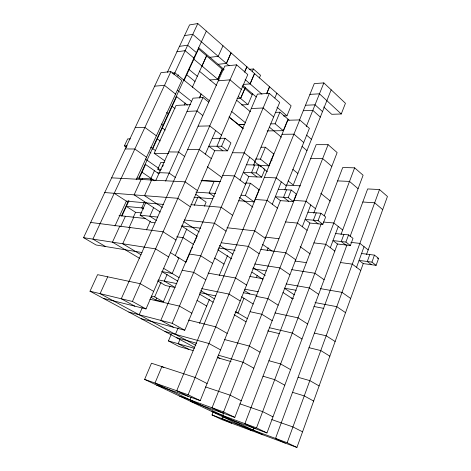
<?xml version="1.0" encoding="UTF-8"?>
<svg xmlns="http://www.w3.org/2000/svg" width="471" height="471" viewBox="0 0 471 471"><rect width="100%" height="100%" fill="white"/><g stroke="black" fill="none" stroke-linecap="round" stroke-linejoin="round"><path stroke-width="0.71" d="M376.117 265.338L371.943 262.123L359.055 260.41L363.241 263.589L376.117 265.338L378.596 258.373L374.445 255.123L361.557 253.516M371.943 262.123L374.445 255.123M213.369 411.566L212.032 414.945L221.67 419.52L296.924 447.45L363.241 263.589M366.456 254.676L387.445 196.478L379.502 189.542L367.645 188.936L350.071 236.524M369.782 254.546L367.28 261.505L371.46 264.708M356.541 267.34L364.048 246.657M296.924 447.45L287.169 442.728L379.502 189.542M350.377 245.503L345.914 242.07L332.991 240.599L337.454 243.99L350.377 245.503L353.003 238.355L348.575 234.888L335.64 233.528M345.914 242.07L348.575 234.888M347.021 244.773L275.511 438.419L285.255 443.117M343.895 234.399L341.24 241.535L345.696 244.955M222.406 416.6L266.969 432.949L337.454 243.99M341.028 234.405L363.1 175.23L354.634 167.841L342.735 167.505L324.307 215.747M330.324 247.705L338.278 226.498M266.969 432.949L256.512 427.886L354.634 167.841M253.168 430.153L253.946 428.104M322.853 224.296L318.078 220.616L305.137 219.427L309.912 223.054L322.853 224.296L325.649 216.96L320.904 213.251L307.957 212.174M318.078 220.616L320.904 213.251M321.181 223.931L244.896 423.641L255.335 428.681M316.218 212.863L313.392 220.187L318.166 223.849M190.602 401.386L234.823 417.388L309.912 223.054M313.71 213.222L337.142 152.575L328.104 144.679L316.182 144.662L212.05 407.792L223.266 413.202M302.3 226.722L310.76 204.962M234.823 417.388L223.584 411.942L328.104 144.679M222.677 415.528L223.731 412.832M222.671 416.629L221.906 418.595L231.561 423.193M323.712 106.988L331.714 114.3L341.263 113.982L345.443 103.279L323.854 82.908L314.292 83.591L299.456 120.111M293.351 201.57L288.228 197.62L275.305 196.754L280.422 200.64L293.351 201.57L296.336 194.034L291.243 190.054L278.308 189.307M288.228 197.62L291.243 190.054M256.448 277.407L257.248 275.4M267.145 250.548L268.229 247.834M331.178 89.82L293.256 185.003L288.14 180.964M156.531 385.084L200.24 400.644L280.422 200.64M284.737 189.878L309.4 128.359L299.727 119.917L287.81 120.252L176.725 390.742L188.794 396.57M286.562 189.784L283.548 197.308L288.67 201.235M243.943 298.261L238.032 313.038L235.164 312.397M306.262 126.628L323.854 82.908M190.031 399.867L191.108 397.206M272.285 204.237L281.293 181.906M200.24 400.644L188.117 394.775L299.727 119.917M199.516 323.406L209.454 299.309M219.233 275.606L227.493 255.576M261.664 177.149L256.147 172.904L243.277 172.41L248.782 176.59L261.664 177.149L264.849 169.407L259.374 165.127L246.486 164.762M283.477 115.931L286.969 115.813L291.107 105.775L197.796 23.55L189.554 24.916L179.504 46.341M259.091 189.742L254.04 201.876L245.356 195.483L241.022 195.188M273.781 153.976L268.864 165.786L260.445 159.133L255.359 159.033M267.187 130.926L283.289 130.673L288.011 119.181M256.147 172.904L259.374 165.127M254.705 164.997L251.485 172.722L256.995 176.949M245.356 195.483L250.431 183.254L259.026 189.736M260.445 159.133L265.385 147.24L273.716 153.976M270.743 123.891L275.123 123.785L279.921 112.21L289.094 120.117M179.863 339.685L178.191 343.7L188.812 349.352M141.17 318.702L184.75 330.218L248.782 176.59M253.528 165.197L279.692 102.425L269.312 93.37L257.431 94.118L160.817 320.368L173.322 327.198M240.051 180.105L249.677 157.161M175.43 334.339L178.203 327.728M274.852 97.956L276.901 93.211M128.848 312.085L172.18 323.312L269.312 93.37M193.039 350.577L179.021 346.515L168.435 340.916L171.214 334.322M252.162 430.835L144.626 379.385L151.474 363.229L195.141 377.477L207.099 383.529M266.557 93.8L269.53 86.776M266.615 93.8L269.589 86.77M185.939 262.394L189.625 253.763M190.196 252.432L191.043 250.442M191.615 249.112L192.462 247.122M194.452 242.453L195.312 240.445M195.883 239.109L196.737 237.101M214.122 181.37L209.118 193.016L214.287 196.69M227.522 150.844L221.576 146.263L208.806 146.21L214.735 150.714L227.522 150.844L230.937 142.89L225.032 138.268L212.244 138.35M150.873 297.272L155.813 300.056L163.36 301.799L169.978 286.386M204.385 206.18L206.11 202.165L199.828 197.779M241.523 104.927L247.964 104.603L252.762 93.411M259.386 77.968L260.54 75.283L253.38 68.949L249.071 69.361M221.576 146.263L225.032 138.268M155.813 300.056L156.672 298.066M167.123 274.428L164.249 281.087L175.212 287.534L165.439 285.514L157.555 280.904M175.2 255.729L186.804 228.865M250.072 83.909L254.534 73.57L250.13 83.903L243.113 84.439M103.279 298.343L146.028 308.941L214.735 150.714M219.822 139.004L247.793 74.583L236.63 64.839L224.82 66.058L121.277 298.767L134.806 306.156M220.399 138.297L216.948 146.24L222.889 150.797M236.99 98.645L240.61 98.433L244.849 88.53L242.082 86.169M151.273 296.112L154.688 296.889L161.117 282.035M194.329 205.338L197.826 197.255M240.61 98.433L245.485 87.176M252.209 71.651L253.38 68.949M244.573 71.992L246.839 66.794M244.632 71.992L246.898 66.788M139.169 314.758L142.301 307.569M205.35 154.111L215.659 130.544M153.658 291.372L140.24 283.707L97.585 274.664L90.008 291.213L132.422 301.458L236.63 64.839M217.773 79.311L222.265 69.231L206.569 55.819L201.935 66.011M226.368 63.414L231.049 52.887L226.427 63.408L218.061 64.297M153.658 207.634L149.807 216.23L156.36 220.457M165.562 181.064L202.989 97.538L208.677 102.13M146.463 229.913L150.355 221.205M201.152 94.123L199.41 98.003L201.211 94.118M218.185 56.337L223.001 45.746M154.865 222.795L151.385 222.383L140.123 215.176L145.71 202.807M155.777 180.528L192.998 98.168L202.989 97.538M162.495 166.805L163.337 164.944M184.232 105.004L185.132 103.019M192.303 87.335L206.622 55.813L198.568 48.937L184.026 80.641M133.146 217.596L135.554 212.303L141.883 212.969M150.985 178.326L154.553 170.467M129.048 227.652L133.782 217.225M150.585 180.21L151.191 178.88L152.94 180.069M107.724 276.813L100.088 293.651L195.836 345.361M130.078 227.534L122.719 243.76L141.112 254.811M151.627 180.028L144.526 195.671L162.354 207.47M160.152 170.808L157.773 169.148L160.852 162.36L164.456 162.46M144.409 202.024L141.742 207.917L143.484 209.042M119.764 226.204L112.457 242.165L139.722 258.42M141.165 179.457L134.111 194.853L160.346 212.056M120.676 226.569L125.386 216.277M142.089 179.745L142.689 178.427M164.897 160.923L154.182 153.305L176.077 105.427L190.49 104.644M114.942 225.98L126.369 201.117L163.455 204.426M136.207 179.71L181.818 80.453L170.879 71.621L161.005 72.64L83.555 237.661L96.078 244.979L142.054 252.538M163.037 125.245L183.772 80.058M193.864 58.057L196.36 52.622M121.418 216.071L128.412 200.823M138.827 178.12L163.09 125.245L161.294 123.95M183.825 80.052L193.922 58.051L185.103 50.691M206.351 31.08L196.419 52.611L187.646 45.222L179.445 46.352L176.919 51.763L185.162 50.685M122.066 215.742L128.977 200.664M139.275 178.221L145.657 164.297M152.539 149.289L176.743 96.42M177.791 76.167L178.397 74.848M173.923 74.812L192.745 34.336L229.118 65.787M197.796 23.55L192.798 34.33L184.52 35.59M170.879 71.621L92.893 239.115L105.498 246.527M167.376 72.316L176.972 51.757M126.675 147.452L124.391 145.857L127.659 138.904L130.496 138.886M209.901 57.309L218.244 56.332M172.127 73.105L174.894 72.822L209.666 100.959M209.96 79.982L217.826 79.305L222.318 69.231L223.407 70.161M154.659 86.169L164.485 85.345L175.565 94.07M218.25 80.824L230.031 79.834L241.34 89.449M309.912 94.377L319.468 93.811L341.263 113.982M305.496 105.251L315.04 104.815L322.511 111.586M187.022 111.391L196.984 110.944L202.736 115.477M251.284 108.513L263.142 107.983L273.651 116.92M303.271 110.726L312.815 110.349L320.315 117.085M275.535 112.381L279.921 112.21M244.643 124.397L238.52 124.544L229.059 116.89M244.59 124.527L238.467 124.674L242.8 128.177M135.183 127.665L144.891 127.435L156.372 135.825M198.067 126.181L209.736 125.91L221.505 135.118M282.041 134.3L293.939 134.17L303.736 142.495M124.391 145.857L127.223 145.869M261.016 147.223L265.385 147.24M125.198 148.93L134.841 149.013L146.54 157.226M187.699 149.484L199.31 149.59L211.32 158.586M168.712 151.909L178.574 152.033L184.785 156.572M232.409 152.716L244.184 152.863L255.105 161.412M154.182 153.305L168.712 153.522M310.754 158.374L322.664 158.586L331.814 166.369M257.949 165.474L268.929 165.786M157.773 169.148L161.376 169.283M159.333 172.657L169.142 173.081L175.465 177.52M222.718 175.4L234.446 175.907L245.591 184.249M264.343 177.39L276.183 177.903L286.35 185.862M157.597 172.886L159.793 172.981M337.625 180.893L349.511 181.417L358.078 188.694M201.052 180.446L220.534 181.453M201.441 180.717L219.957 181.676M245.367 182.995L250.431 183.254M286.038 185.103L300.586 185.857M136.996 178.126L151.191 178.88M111.633 177.844L185.097 181.853L197.437 190.549M362.817 202.012L374.669 202.801L382.699 209.63M195.924 192.121L215.671 193.463M294.128 200.399L305.991 201.229L315.476 208.653M255.27 199.48L267.075 200.334L277.437 208.1M194.011 197.343L212.798 198.762M238.826 200.728L254.105 201.882M104.733 192.545L177.855 198.297L190.366 206.828M190.873 204.667L221.193 207.275L232.633 215.329M323.353 222.029L333.821 223.007L342.694 229.948M143.196 208.058L126.34 206.416L135.554 212.303M285.603 221.929L297.442 223.083L307.104 230.319M140.123 215.176L157.761 217.096M184.226 219.969L214.446 223.248L226.039 231.155M119.057 215.565L145.427 218.538M226.987 227.734L254.681 230.855L265.308 238.344M350.818 242.359L359.868 243.389L368.181 249.895M200.734 228.182L181.476 225.921L197.408 236.365M265.191 237.084L278.926 238.72M313.939 242.895L325.785 244.302L334.816 251.067M377.265 258.202L378.596 258.373M90.691 222.447L163.096 231.803L175.96 240.004M176.696 236.795L183.013 237.637L193.599 244.461M221.476 242.789L248.376 246.386L259.138 253.728M260.905 249.412L285.826 252.792L295.729 259.762M340.468 262.524L352.29 264.154L360.751 270.489M218.485 247.981L235.076 250.325M295.076 261.028L306.674 262.7M291.72 269.647L314.863 273.239L324.113 279.756M254.752 263.99L279.915 267.899L289.942 274.734M189.159 253.987L200.705 255.782L212.609 263.371M83.555 237.661L155.577 248.882L168.618 256.913M252.686 268.705L266.156 270.884M177.496 257.637L178.903 257.867L172.186 273.48L161.671 271.508L177.755 281.105M249.813 276.453L262.753 278.685M320.286 288.611L342.005 292.356L350.665 298.455M286.203 283.925L309.317 287.946L318.679 294.328M208.07 273.109L235.541 277.996L246.586 285.037M296.265 290.307L284.237 288.146L294.499 294.934M182.206 270.277L193.705 272.35L205.768 279.78M244.714 289.17L258.344 291.761M291.467 298.061L293.51 298.449M315.081 302.553L336.783 306.68L345.543 312.656M243.372 292.715L257.031 295.382M313.945 306.486L323.848 308.417M256.165 296.318L267.899 298.626L278.178 305.184M158.692 279.968L176.855 283.613M201.617 288.582L229.006 294.081L240.198 300.969M199.869 292.632L215.606 295.882M274.993 312.938L298.037 317.843L307.628 323.96M250.077 311.702L261.788 314.257L272.197 320.663M314.398 333.115L326.168 335.782L335.14 341.504M149.796 299.232L179.445 306.109L191.844 313.197M269.294 327.681L292.303 333.038L302.011 339.014M267.722 330.877L279.692 333.715M309.017 347.68L320.78 350.571L329.853 356.158M188.494 320.068L215.706 326.839L227.199 333.403M224.461 339.526L249.347 346.061L260.027 352.167M164.932 331.466L208.936 343.512L220.581 349.912M268.929 360.727L280.639 363.948L290.589 369.635M176.401 337.625L196.601 343.241M298.09 377.277L309.818 380.621L319.114 385.937M168.435 340.916L194.335 348.322M218.197 355.146L243.018 362.246L253.834 368.187M217.237 357.589L231.043 361.587M263.024 376.194L274.711 379.661L284.784 385.196M292.532 392.314L304.248 395.893L313.657 401.062M205.456 386.921L230.136 395.181L241.234 400.797M239.869 403.841L262.647 411.625L272.974 416.853M271.749 419.579L292.927 426.944L302.565 431.819M144.626 379.385L188.117 394.775M179.51 396.076L223.584 411.942M212.044 411.642L256.512 427.886M212.032 414.945L287.169 442.728M262.889 434.815L154.994 383.053L161.883 366.626L163.855 367.61M90.008 291.213L194.747 347.486M217.378 356.994L219.904 358.36M132.422 301.458L146.028 308.941M172.18 323.312L184.75 330.218M154.688 296.889L163.36 301.799M197.019 300.363L206.675 306.038M199.374 293.998L213.192 302.235M234.146 314.734L246.003 321.805M163.408 268.211L179.021 277.59M200.717 290.619L214.452 298.873M235.594 311.578L247.41 318.673M170.237 252.48L185.651 262.059M241.535 296.765L253.21 304.019M244.243 290.448L249.842 293.981M114.229 193.287L126.369 201.117M214.664 258.043L223.99 264.06M217.826 249.76L231.761 258.897M251.985 272.161L262.836 279.279M283.024 292.52L292.638 298.826M183.666 221.576L199.292 231.92M219.592 245.356L232.833 254.122M253.221 267.616L265.232 275.564M142.03 172.209L154.588 180.793M145.086 164.173L158.798 173.722M262.535 244.396L272.167 251.096M145.245 158.974L158.503 168.206M195.683 194.264L200.823 197.855M149.807 152.18L150.991 153.016M152.492 148.459L155.465 150.585M150.661 147.188L152.439 148.459M300.121 246.627L310.212 253.928M244.696 201.17L252.833 207.105M239.433 197.373L244.632 201.164M157.314 138.88L160.217 140.988M207.299 166.752L221.906 177.514M162.324 127.959L165.197 130.096M166.563 112.487L168.288 113.799M172.162 106.399L175.035 108.577M254.364 161.571L259.409 165.515M260.039 165.957L261.164 166.84M263.419 168.606L267.369 171.691M176.16 96.243L187.446 105.115M177.532 90.308L191.679 101.536M271.008 159.204L272.126 160.093M320.739 193.322L330.389 201.099M229.159 117.273L243.377 128.766M292.803 169.342L297.866 173.434M186.687 74.73L194.976 81.454M231.75 111.574L245.691 122.96M189.071 69.531L197.325 76.284M199.239 71.068L216.619 85.475M269.436 127.188L281.452 137.214M236.66 100.264L250.466 111.78M193.869 59.187L218.933 80.229M238.326 96.567L247.964 104.603M301.999 146.404L306.968 150.596M275.123 123.785L283.289 130.673M244.902 88.53L252.185 94.753M198.721 47.742L224.096 69.461M242.8 85.469L256.295 97.02M306.539 135.089L311.455 139.328M245.138 79.587L261.964 94.188M277.007 107.2L286.969 115.813"/></g></svg>
